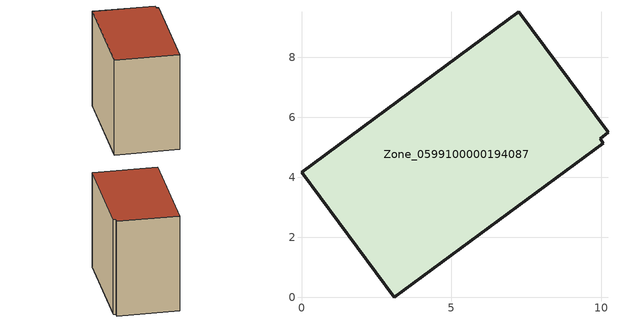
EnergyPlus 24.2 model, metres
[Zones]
Zone_0599100000194087
 floor ground (C_G): 10.22,5.5 9.97,5.3 10.05,5.15 3.09,0 0,4.18 7.24,9.53 z0
 wall outside (C_F): 10.22,5.5 7.24,9.53 0,4.18 3.09,0 10.05,5.15 9.97,5.3 10.22,5.5 z0:8.19
 roof outside (C_R): 9.97,5.3 10.22,5.5 7.24,9.53 0,4.18 3.09,0 10.05,5.15 z8.19
[BUILDING]
Pand.0599100000194087: North Axis=0; Terrain=City; Loads Convergence Tolerance Value=0.04; Temperature Convergence Tolerance Value=0.4; Solar Distribution=FullExterior; Maximum Number of Warmup Days=25; Minimum Number of Warmup Days=1
[Site:Location]
Rotterdam.The.Hague.AP_ZH_NLD Design_Conditions: Latitude=51.96; Longitude=4.45; Time Zone=1; Elevation=-4.5
[SITE:GROUNDTEMPERATURE:BUILDINGSURFACE]
18, 18, 18, 18, 18, 18, 18, 18, 18, 18, 18, 18
[MATERIAL] Thermal Absorptance=0.9; Solar Absorptance=0.7; Visible Absorptance=0.7
Name | Roughness | Thickness | Conductivity | Density | Specific Heat
G.TC.1992-2005 | MediumSmooth | 0.15 | 0.06 | 540 | 1210
F.TC.1992-2005 | Rough | 0.3 | 0.12 | 1920 | 840
R.TC.1992-2005 | MediumRough | 0.2 | 0.08 | 1500 | 1000
[CONSTRUCTION]
C_G: G.TC.1992-2005
C_F: F.TC.1992-2005
C_R: R.TC.1992-2005
[ZONE]
Zone_0599100000194087: Type=1; Multiplier=1; Ceiling Height=Autocalculate; Volume=Autocalculate; Floor Area=autocalculate; Part of Total Floor Area=Yes
[ZONEINFILTRATION:DESIGNFLOWRATE]
Infil_Zone_0599100000194087: Zone or ZoneList or Space or SpaceList=Zone_0599100000194087; Schedule=AlwaysOn; Design Flow Rate Calculation Method=Flow/Area; Flow Rate per Floor Area=0.0015; Constant Term Coefficient=1; Temperature Term Coefficient=0; Velocity Term Coefficient=0; Velocity Squared Term Coefficient=0
[HVACTEMPLATE:ZONE:IDEALLOADSAIRSYSTEM]
Zone_0599100000194087: Maximum Heating Supply Air Temperature=50; Minimum Cooling Supply Air Temperature=13; Maximum Heating Supply Air Humidity Ratio=0.0156; Minimum Cooling Supply Air Humidity Ratio=0.0077; Heating Limit=NoLimit; Cooling Limit=NoLimit; Dehumidification Control Type=ConstantSensibleHeatRatio; Cooling Sensible Heat Ratio=0.7; Dehumidification Setpoint=60; Humidification Control Type=None; Humidification Setpoint=30; Outdoor Air Method=None; Outdoor Air Flow Rate per Person=0.00944; Outdoor Air Flow Rate per Zone Floor Area=0; Outdoor Air Flow Rate per Zone=0; Demand Controlled Ventilation Type=None; Outdoor Air Economizer Type=NoEconomizer; Heat Recovery Type=None; Sensible Heat Recovery Effectiveness=0.7; Latent Heat Recovery Effectiveness=0.65
[ZONECONTROL:THERMOSTAT]
ThermostatControl_Zone_0599100000194087: Zone or ZoneList=Zone_0599100000194087; Control Type Schedule=DualSetpointControlType; Control 1=Thermostat_Zone_0599100000194087; Temperature Difference Between Cutout And Setpoint=0
[THERMOSTATSETPOINT:DUALSETPOINT]
Thermostat_Zone_0599100000194087: Heating Setpoint Temperature Schedule=HeatingSetpoint_Zone_0599100000194087; Cooling Setpoint Temperature Schedule=CoolingSetpoint_Zone_0599100000194087
[SCHEDULE:COMPACT]
HeatingSetpoint_Zone_0599100000194087: Through: 12/31, For: AllDays, Until: 24:00, 21
CoolingSetpoint_Zone_0599100000194087: Through: 12/31, For: AllDays, Until: 24:00, 24
DualSetpointControlType: Through: 12/31, For: AllDays, Until: 24:00, 4
AlwaysOn: Through: 12/31, For: AllDays, Until: 24:00, 1
